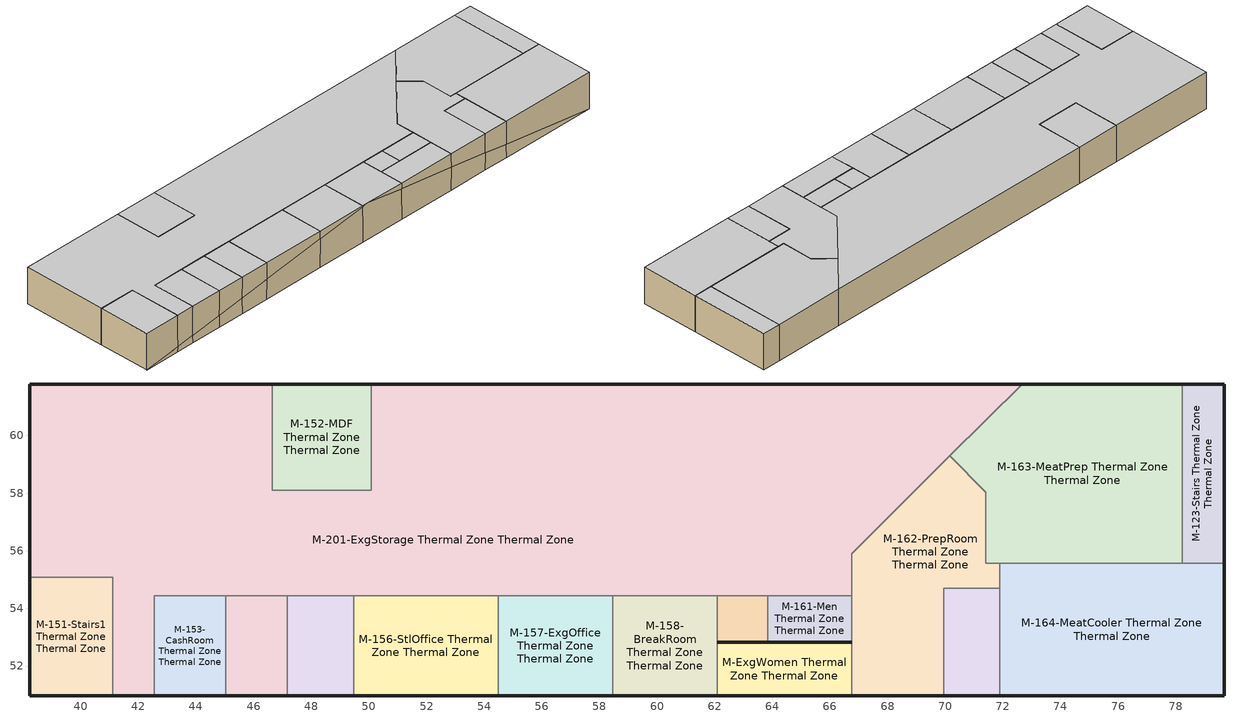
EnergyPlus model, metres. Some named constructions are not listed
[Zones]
M-123-Stairs Thermal Zone Thermal Zone
 floor adiabatic (Medium Partitions): 79.67,61.78 79.67,55.56 78.23,55.56 78.23,61.78 z2.82
 wall outside (Wall_Exterior): 79.67,55.56 79.67,61.78 78.23,61.78 z2.82:5.71
 wall to M-163-MeatPrep Thermal Zone Thermal Zone (Hole): 78.23,61.78 78.23,55.56 z2.82:5.71
 wall to M-164-MeatCooler Thermal Zone Thermal Zone (Hole): 78.23,55.56 79.67,55.56 z2.82:5.71
 ceiling adiabatic (Medium Partitions): 79.67,55.56 79.67,61.78 78.23,61.78 78.23,55.56 z5.71
M-151-Stairs1 Thermal Zone Thermal Zone
 floor adiabatic (Medium Partitions): 41.12,55.08 41.12,50.96 38.22,50.96 38.22,55.08 z2.82
 wall outside (Medium Partitions): 41.12,50.96,3.22 38.22,50.96,2.82 41.12,50.96,2.82
 wall outside (Wall_Exterior): 38.22,55.08 38.22,50.96 z2.82:5.71; 38.22,50.96,5.71 38.22,50.96,2.82 41.12,50.96,3.22 41.12,50.96,5.71
 wall to M-201-ExgStorage Thermal Zone Thermal Zone (Hole): 41.12,50.96 41.12,55.08 38.22,55.08 z2.82:5.71
 ceiling inside (Medium Partitions): 41.12,50.96 41.12,55.08 38.22,55.08 38.22,50.96 z5.71
M-152-MDF Thermal Zone Thermal Zone
 floor adiabatic (Medium Partitions): 50.08,61.78 50.08,58.09 46.65,58.09 46.65,61.78 z2.82
 wall outside (Wall_Exterior): 50.08,61.78 46.65,61.78 z2.82:5.71
 wall to M-201-ExgStorage Thermal Zone Thermal Zone (Hole): 46.65,61.78 46.65,58.09 50.08,58.09 50.08,61.78 z2.82:5.71
 ceiling adiabatic (Medium Partitions): 50.08,58.09 50.08,61.78 46.65,61.78 46.65,58.09 z5.71
M-153-CashRoom Thermal Zone Thermal Zone
 floor adiabatic (Medium Partitions): 45.04,54.44 45.04,50.96 42.55,50.96 42.55,54.44 z2.82
 wall outside (Wall_Exterior): 42.55,50.96,5.71 42.55,50.96,3.42 45.04,50.96,3.77 45.04,50.96,5.71
 wall outside (Medium Partitions): 45.04,50.96,3.77 42.55,50.96,3.42 42.55,50.96,2.82 45.04,50.96,2.82
 wall to M-201-ExgStorage Thermal Zone Thermal Zone (Hole): 45.04,54.44 42.55,54.44 42.55,50.96 z2.82:5.71
 wall to M-154-ExgOffice Thermal Zone Thermal Zone (Hole): 45.04,50.96 45.04,54.44 z2.82:5.71
 ceiling adiabatic (Medium Partitions): 45.04,50.96 45.04,54.44 42.55,54.44 42.55,50.96 z5.71
M-154-ExgOffice Thermal Zone Thermal Zone
 floor adiabatic (Medium Partitions): 47.16,54.44 47.16,50.96 45.04,50.96 45.04,54.44 z2.82
 wall outside (Wall_Exterior): 45.04,50.96,5.71 45.04,50.96,3.77 47.16,50.96,4.07 47.16,50.96,5.71
 wall outside (Medium Partitions): 47.16,50.96,4.07 45.04,50.96,3.77 45.04,50.96,2.82 47.16,50.96,2.82
 wall to M-155-ExgOffice Thermal Zone Thermal Zone (Hole): 47.16,50.96 47.16,54.44 z2.82:5.71
 wall to M-201-ExgStorage Thermal Zone Thermal Zone (Hole): 47.16,54.44 45.04,54.44 z2.82:5.71
 ceiling adiabatic (Medium Partitions): 47.16,50.96 47.16,54.44 45.04,54.44 45.04,50.96 z5.71
M-155-ExgOffice Thermal Zone Thermal Zone
 floor adiabatic (Medium Partitions): 49.47,54.44 49.47,50.96 47.16,50.96 47.16,54.44 z2.82
 wall outside (Wall_Exterior): 47.16,50.96,5.71 47.16,50.96,4.07 49.47,50.96,4.39 49.47,50.96,5.71
 wall outside (Medium Partitions): 49.47,50.96,4.39 47.16,50.96,4.07 47.16,50.96,2.82 49.47,50.96,2.82
 wall to M-156-StlOffice Thermal Zone Thermal Zone (Hole): 49.47,50.96 49.47,54.44 z2.82:5.71
 wall to M-201-ExgStorage Thermal Zone Thermal Zone (Hole): 49.47,54.44 47.16,54.44 z2.82:5.71
 ceiling adiabatic (Medium Partitions): 49.47,50.96 49.47,54.44 47.16,54.44 47.16,50.96 z5.71
M-156-StlOffice Thermal Zone Thermal Zone
 floor adiabatic (Medium Partitions): 54.48,54.44 54.48,50.96 49.47,50.96 49.47,54.44 z2.82
 wall outside (Wall_Exterior): 49.47,50.96,5.71 49.47,50.96,4.39 54.48,50.96,5.09 54.48,50.96,5.71
 wall outside (Medium Partitions): 54.48,50.96,5.09 49.47,50.96,4.39 49.47,50.96,2.82 54.48,50.96,2.82
 wall to M-157-ExgOffice Thermal Zone Thermal Zone (Hole): 54.48,50.96 54.48,54.44 z2.82:5.71
 wall to M-201-ExgStorage Thermal Zone Thermal Zone (Hole): 54.48,54.44 49.47,54.44 z2.82:5.71
 ceiling adiabatic (Medium Partitions): 54.48,50.96 54.48,54.44 49.47,54.44 49.47,50.96 z5.71
M-157-ExgOffice Thermal Zone Thermal Zone
 floor adiabatic (Medium Partitions): 58.47,54.44 58.47,50.96 54.48,50.96 54.48,54.44 z2.82
 wall outside (Wall_Exterior): 54.48,50.96,5.71 54.48,50.96,5.09 58.47,50.96,5.65 58.47,50.96,5.71
 wall outside (Medium Partitions): 58.47,50.96,5.65 54.48,50.96,5.09 54.48,50.96,2.82 58.47,50.96,2.82
 wall to M-158-BreakRoom Thermal Zone Thermal Zone (Hole): 58.47,50.96 58.47,54.44 z2.82:5.71
 wall to M-201-ExgStorage Thermal Zone Thermal Zone (Hole): 58.47,54.44 54.48,54.44 z2.82:5.71
 ceiling adiabatic (Medium Partitions): 58.47,50.96 58.47,54.44 54.48,54.44 54.48,50.96 z5.71
M-158-BreakRoom Thermal Zone Thermal Zone
 floor adiabatic (Medium Partitions): 62.09,54.44 62.09,50.96 58.47,50.96 58.47,54.44 z2.82
 wall outside (Wall_Exterior): 58.47,50.96,5.71 58.47,50.96,5.65 58.95,50.96,5.71; 58.95,50.96,5.71 62.09,50.96,5.28 62.09,50.96,5.71
 wall outside (Medium Partitions): 58.95,50.96,5.71 58.47,50.96,5.65 58.47,50.96,2.82 62.09,50.96,2.82 62.09,50.96,5.28
 wall to M-ExgWomen Thermal Zone Thermal Zone (Hole): 62.09,50.96 62.09,52.83 z2.82:5.71
 wall to M-201-ExgStorage Thermal Zone Thermal Zone (Hole): 62.09,54.44 58.47,54.44 z2.82:5.71
 wall to M-159-ExgVest Thermal Zone Thermal Zone (Hole): 62.09,52.83 62.09,54.44 z2.82:5.71
 ceiling adiabatic (Medium Partitions): 62.09,50.96 62.09,54.44 58.47,54.44 58.47,50.96 z5.71
M-159-ExgVest Thermal Zone Thermal Zone
 floor adiabatic (Medium Partitions): 63.84,54.44 63.84,52.83 62.09,52.83 62.09,54.44 z2.82
 wall adiabatic (Hole): 62.09,52.83 63.84,52.83 / 63.84,54.44 62.09,54.44 z2.82:5.71
 wall to M-161-Men Thermal Zone Thermal Zone (Hole): 63.84,52.83 63.84,54.44 z2.82:5.71
 ceiling adiabatic (Medium Partitions): 63.84,52.83 63.84,54.44 62.09,54.44 62.09,52.83 z5.71
M-161-Men Thermal Zone Thermal Zone
 floor adiabatic (Medium Partitions): 66.75,54.44 66.75,52.83 63.84,52.83 63.84,54.44 z2.82
 wall adiabatic (Hole): 66.75,54.44 63.84,54.44 / 63.84,52.83 66.75,52.83 z2.82:5.71
 wall to M-162-PrepRoom Thermal Zone Thermal Zone (Hole): 66.75,52.83 66.75,54.44 z2.82:5.71
 ceiling adiabatic (Medium Partitions): 66.75,52.83 66.75,54.44 63.84,54.44 63.84,52.83 z5.71
M-162-PrepRoom Thermal Zone Thermal Zone
 floor adiabatic (Medium Partitions): 70.16,59.29 71.42,58.03 71.42,55.56 71.89,55.56 71.89,54.7 69.95,54.7 69.95,50.96 66.75,50.96 66.75,55.9 z2.82
 wall outside (Wall_Exterior): 66.75,50.96,5.71 66.75,50.96,4.62 69.95,50.96,4.18 69.95,50.96,5.71
 wall outside (Medium Partitions): 66.75,50.96,4.62 66.75,50.96,2.82 69.95,50.96,2.82 69.95,50.96,4.18
 wall to M-164-MeatCooler Thermal Zone Thermal Zone (Hole): 71.89,54.7 71.89,55.56 z2.82:5.71
 wall to M-163-MeatPrep Thermal Zone Thermal Zone (Hole): 71.89,55.56 71.42,55.56 71.42,58.03 70.16,59.29 z2.82:5.71
 wall to M-BakeryFreezer Thermal Zone Thermal Zone (Hole): 69.95,50.96 69.95,54.7 71.89,54.7 z2.82:5.71
 wall to M-ExgWomen Thermal Zone Thermal Zone (Hole): 66.75,52.83 66.75,50.96 z2.82:5.71
 wall to M-201-ExgStorage Thermal Zone Thermal Zone (Hole): 70.16,59.29 66.75,55.9 66.75,54.44 z2.82:5.71
 ceiling adiabatic (Medium Partitions): 69.95,50.96 69.95,54.7 71.89,54.7 71.89,55.56 71.42,55.56 71.42,58.03 70.16,59.29 66.75,55.9 66.75,50.96 z5.71
M-163-MeatPrep Thermal Zone Thermal Zone
 floor adiabatic (Medium Partitions): 78.23,61.78 78.23,55.56 71.42,55.56 71.42,58.03 70.16,59.29 72.67,61.78 z2.82
 wall outside (Wall_Exterior): 78.23,61.78 72.67,61.78 z2.82:5.71
 wall to M-201-ExgStorage Thermal Zone Thermal Zone (Hole): 72.67,61.78 70.16,59.29 z2.82:5.71
 wall to M-164-MeatCooler Thermal Zone Thermal Zone (Hole): 71.89,55.56 78.23,55.56 z2.82:5.71
 ceiling adiabatic (Medium Partitions): 78.23,55.56 78.23,61.78 72.67,61.78 70.16,59.29 71.42,58.03 71.42,55.56 z5.71
M-164-MeatCooler Thermal Zone Thermal Zone
 floor adiabatic (Medium Partitions): 79.67,55.56 79.67,50.96 71.89,50.96 71.89,55.56 z2.82
 wall outside (Wall_Exterior): 79.67,50.96 79.67,55.56 z2.82:5.71; 71.89,50.96,5.71 71.89,50.96,3.91 79.67,50.96,2.82 79.67,50.96,5.71
 wall outside (Medium Partitions): 71.89,50.96,3.91 71.89,50.96,2.82 79.67,50.96,2.82
 wall to M-BakeryFreezer Thermal Zone Thermal Zone (Hole): 71.89,54.7 71.89,50.96 z2.82:5.71
 ceiling adiabatic (Medium Partitions): 79.67,50.96 79.67,55.56 71.89,55.56 71.89,50.96 z5.71
M-201-ExgStorage Thermal Zone Thermal Zone
 floor adiabatic (Medium Partitions): 72.67,61.78 66.75,55.9 66.75,54.44 42.55,54.44 42.55,50.96 41.12,50.96 41.12,55.08 38.22,55.08 38.22,61.78 46.65,61.78 46.65,58.09 50.08,58.09 50.08,61.78 z2.82
 wall outside (Wall_Exterior): 46.65,61.78 38.22,61.78 38.22,55.08 / 72.67,61.78 50.08,61.78 z2.82:5.71; 41.12,50.96,5.71 41.12,50.96,3.22 42.55,50.96,3.42 42.55,50.96,5.71
 wall outside (Medium Partitions): 42.55,50.96,3.42 41.12,50.96,3.22 41.12,50.96,2.82 42.55,50.96,2.82
 wall adiabatic (Hole): 62.09,54.44 66.75,54.44 z2.82:5.71
 ceiling adiabatic (Medium Partitions): 42.55,50.96 42.55,54.44 66.75,54.44 66.75,55.9 72.67,61.78 50.08,61.78 50.08,58.09 46.65,58.09 46.65,61.78 38.22,61.78 38.22,55.08 41.12,55.08 41.12,50.96 z5.71
M-BakeryFreezer Thermal Zone Thermal Zone
 floor adiabatic (Medium Partitions): 71.89,54.7 71.89,50.96 69.95,50.96 69.95,54.7 z2.82
 wall outside (Wall_Exterior): 69.95,50.96,5.71 69.95,50.96,4.18 71.89,50.96,3.91 71.89,50.96,5.71
 wall outside (Medium Partitions): 69.95,50.96,4.18 69.95,50.96,2.82 71.89,50.96,2.82 71.89,50.96,3.91
 ceiling adiabatic (Medium Partitions): 71.89,50.96 71.89,54.7 69.95,54.7 69.95,50.96 z5.71
M-ExgWomen Thermal Zone Thermal Zone
 floor adiabatic (Medium Partitions): 66.75,52.83 66.75,50.96 62.09,50.96 62.09,52.83 z2.82
 wall outside (Wall_Exterior): 66.75,52.83 62.09,52.83 z2.82:5.71; 62.09,50.96,5.71 62.09,50.96,5.28 66.75,50.96,4.62 66.75,50.96,5.71
 wall outside (Medium Partitions): 62.09,50.96,5.28 62.09,50.96,2.82 66.75,50.96,2.82 66.75,50.96,4.62
 ceiling adiabatic (Medium Partitions): 66.75,50.96 66.75,52.83 62.09,52.83 62.09,50.96 z5.71
